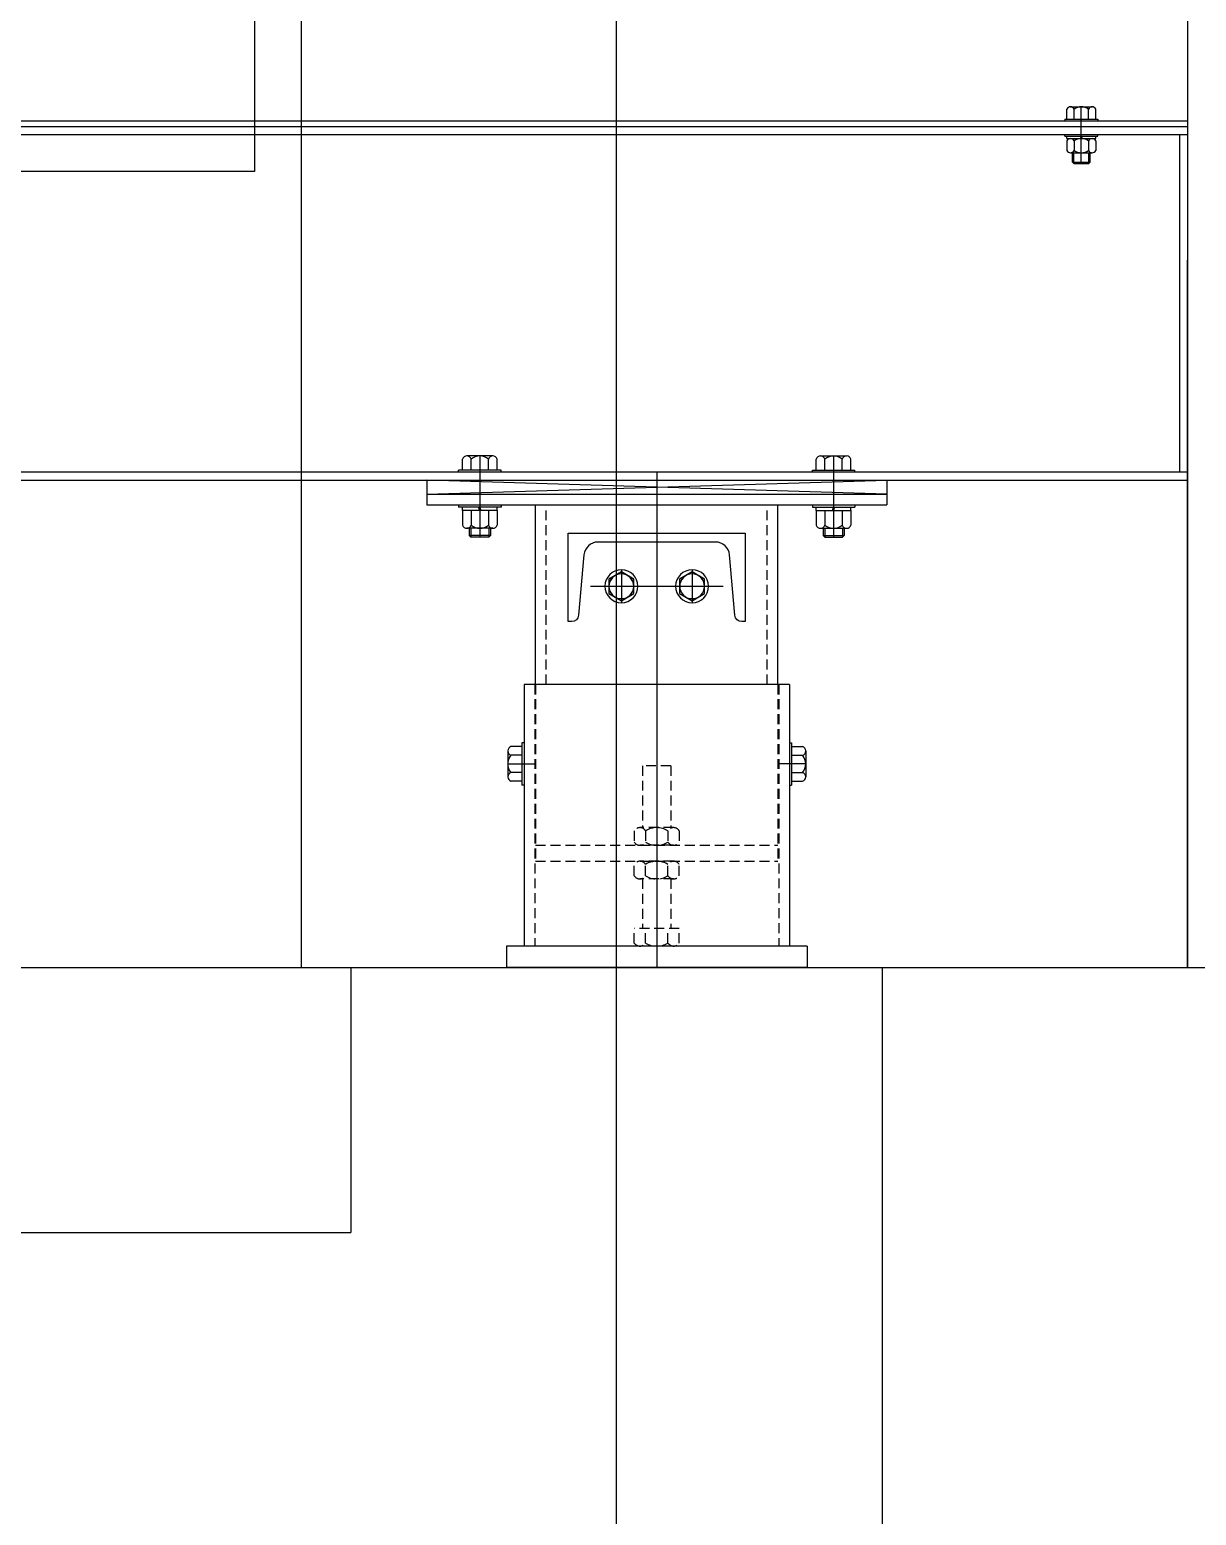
# Model space of a CAD drawing. Header units: millimetres. Extents: x 0 to 356400, y 0 to 68257.
# Drawn here: x 333857 to 334516, y 30229 to 31069 of the extents above; entities that cross this region are included whole.
import ezdxf
from ezdxf.lldxf.tags import DXFTag

# ---------------------------------------------------------------- set-up
doc = ezdxf.new("R2010")
doc.units = ezdxf.units.MM
doc.header["$LTSCALE"] = 75
doc.linetypes.add('CEN', pattern=[62, 60, -1, 0, -1])
doc.linetypes.add('HIDDEN', pattern=[0.375, 0.25, -0.125])
for name, color, linetype in [('1하지1', 3, 'Continuous'), ('3', 3, 'Continuous'), ('4', 4, 'Continuous'), ('A-CEN', 1, 'CEN'), ('CL', 1, 'CENTER'), ('외형선', 7, 'Continuous'), ('은선', 2, 'HIDDEN'), ('주단면도-1$0$A-FIN-TYP1', 6, 'Continuous'), ('주단면도-1$0$A-ST-CONC', 2, 'Continuous'), ('중심선', 1, 'CENTER')]:
    doc.layers.add(name, color=color, linetype=linetype)
tags = doc.linetypes.add('CENTER', pattern=[2, 1.25, -0.25, 0.25, -0.25]).pattern_tags.tags
tags[10:11] = [DXFTag(74, 4), DXFTag(75, 0), DXFTag(340, '0'), DXFTag(46, 1.0), DXFTag(50, 0.0), DXFTag(44, 0.0), DXFTag(45, 0.0)]
tags[8:9] = [DXFTag(74, 4), DXFTag(75, 0), DXFTag(340, '0'), DXFTag(46, 1.0), DXFTag(50, 0.0), DXFTag(44, 0.0), DXFTag(45, 0.0)]
tags[6:7] = [DXFTag(74, 4), DXFTag(75, 0), DXFTag(340, '0'), DXFTag(46, 1.0), DXFTag(50, 0.0), DXFTag(44, 0.0), DXFTag(45, 0.0)]
tags[4:5] = [DXFTag(74, 4), DXFTag(75, 0), DXFTag(340, '0'), DXFTag(46, 1.0), DXFTag(50, 0.0), DXFTag(44, 0.0), DXFTag(45, 0.0)]
tags = doc.linetypes.add('PHANTOM2', pattern=[1.25, 0.625, -0.125, 0.125, -0.125, 0.125, -0.125]).pattern_tags.tags
tags[14:15] = [DXFTag(74, 4), DXFTag(75, 0), DXFTag(340, '0'), DXFTag(46, 1.0), DXFTag(50, 0.0), DXFTag(44, 0.0), DXFTag(45, 0.0)]
tags[12:13] = [DXFTag(74, 4), DXFTag(75, 0), DXFTag(340, '0'), DXFTag(46, 1.0), DXFTag(50, 0.0), DXFTag(44, 0.0), DXFTag(45, 0.0)]
tags[10:11] = [DXFTag(74, 4), DXFTag(75, 0), DXFTag(340, '0'), DXFTag(46, 1.0), DXFTag(50, 0.0), DXFTag(44, 0.0), DXFTag(45, 0.0)]
tags[8:9] = [DXFTag(74, 4), DXFTag(75, 0), DXFTag(340, '0'), DXFTag(46, 1.0), DXFTag(50, 0.0), DXFTag(44, 0.0), DXFTag(45, 0.0)]
tags[6:7] = [DXFTag(74, 4), DXFTag(75, 0), DXFTag(340, '0'), DXFTag(46, 1.0), DXFTag(50, 0.0), DXFTag(44, 0.0), DXFTag(45, 0.0)]
tags[4:5] = [DXFTag(74, 4), DXFTag(75, 0), DXFTag(340, '0'), DXFTag(46, 1.0), DXFTag(50, 0.0), DXFTag(44, 0.0), DXFTag(45, 0.0)]

# ---------------------------------------------------------------- blocks, each defined once
blk = doc.blocks.new('DOOR-1')
at = {"color": 7}
blk.add_line((2909.2, 790.06), (2909.2, -734.94), dxfattribs=at)
blk.add_lwpolyline([(2964.2, 790.06), (2964.2, 1875.06), (2964.2, 1875.06), (2964.2, 1880.06), (2964.2, 1880.06), (2964.2, 1945.06), (3410.23, 1945.06), (3410.23, -734.94), (2789.2, -734.94), (2789.2, 3278.56)], dxfattribs=at)
at = {"lineweight": 25}
blk.add_lwpolyline([(2909.2, -734.94), (2909.2, -334.94)], dxfattribs=at)
blk = doc.blocks.new('화물 뉴트리원')
at = {"layer": '3', "color": 6, "linetype": 'PHANTOM2', "ltscale": 10}
for p, q in [((600.06, 167.15), (600.06, 0.5)), ((600.06, 0.5), (-600.06, 0.5))]:
    blk.add_line(p, q, dxfattribs=at)
blk = doc.blocks.new('CC')
at = {"linetype": 'Continuous'}
blk.add_lwpolyline([(-50, 0), (-50, -50), (-48.13, -50, 0.388879), (-44.15, -46.35), (-41.17, -12.3, -0.388879), (-33.2, -5), (33.2, -5, -0.388879), (41.17, -12.3), (44.15, -46.35, 0.388879), (48.13, -50), (50, -50), (50, 0), (-50, 0)], format="xyb", dxfattribs=at)
at = {"layer": '4', "linetype": 'CENTER'}
for centre in [(-20, -30), (20, -30)]:
    blk.add_circle(centre, 7, dxfattribs=at)
at = {"layer": 'CL', "linetype": 'CENTER'}
for p, q in [((0, 0), (0, -40)), ((37.5, -30), (-37.5, -30))]:
    blk.add_line(p, q, dxfattribs=at)
at = {"layer": '외형선'}
for points in [[(-20, -38.16), (-27.07, -34.08), (-27.07, -25.92), (-20, -21.84), (-12.93, -25.92), (-12.93, -34.08)], [(20, -38.16), (12.93, -34.08), (12.93, -25.92), (20, -21.84), (27.07, -25.92), (27.07, -34.08)]]:
    blk.add_lwpolyline(points, close=True, dxfattribs=at)
for centre, radius in [((-20, -30), 9.32), ((-20, -30), 7.07), ((20, -30), 9.32), ((20, -30), 7.07)]:
    blk.add_circle(centre, radius, dxfattribs=at)
at = {"layer": '중심선', "ltscale": 5}
for p, q in [((-20, -20.68), (-20, -39.32)), ((20, -20.68), (20, -39.32))]:
    blk.add_line(p, q, dxfattribs=at)
blk = doc.blocks.new('2120-측면도')
at = {"layer": '외형선'}
for p, q in [((230.68, 479.63), (230.68, 478.7)), ((230.68, 479.63), (249.32, 479.63)), ((231.84, 479.63), (231.84, 485.36)), ((233.88, 486.63), (246.12, 486.63)), ((235.92, 479.63), (235.92, 485.36)), ((244.08, 479.63), (244.08, 485.36)), ((248.16, 479.63), (248.16, 485.36)), ((249.32, 479.63), (249.32, 478.7)), ((-1820, 478.7), (300, 478.7)), ((-1820, 475.5), (300, 475.5)), ((-1820, 471), (300, 471)), ((230.68, 470.07), (230.68, 471)), ((249.32, 470.07), (249.32, 471)), ((295.5, 471), (295.5, 280)), ((300, 478.7), (300, 275.5)), ((230.68, 470.07), (249.32, 470.07)), ((231.84, 468.67), (231.84, 470.07)), ((231.84, 468.67), (248.16, 468.67)), ((231.84, 468.67), (248.16, 468.67)), ((231.84, 467.4), (231.84, 461.94)), ((233.88, 468.67), (246.12, 468.67)), ((235.92, 467.4), (235.92, 461.94)), ((239.41, 470.07), (240, 468.67)), ((240, 470.07), (240.59, 468.67)), ((244.08, 467.4), (244.08, 461.94)), ((248.16, 468.67), (248.16, 470.07)), ((248.16, 467.4), (248.16, 461.94)), ((233.88, 460.67), (246.12, 460.67)), ((235, 455.43), (235, 460.67)), ((235.8, 454.63), (235, 455.43)), ((235, 455.43), (245, 455.43)), ((235.8, 454.63), (244.2, 454.63)), ((244.2, 454.63), (245, 455.43)), ((245, 455.43), (245, 460.67)), ((-109.8, 281.2), (-109.8, 287.4)), ((-92.65, 289.2), (-107.35, 289.2)), ((-104.9, 281.2), (-104.9, 287.4)), ((-95.1, 281.2), (-95.1, 287.4)), ((-90.2, 281.2), (-90.2, 287.4)), ((90.2, 281.2), (90.2, 287.4)), ((92.65, 289.2), (107.35, 289.2)), ((95.1, 281.2), (95.1, 287.4)), ((104.9, 281.2), (104.9, 287.4)), ((109.8, 281.2), (109.8, 287.4)), ((300, 280), (-1820, 280)), ((-112, 280), (-112, 281.2)), ((-88, 281.2), (-112, 281.2)), ((-88, 280), (-88, 281.2)), ((88, 281.2), (112, 281.2)), ((88, 280), (88, 281.2)), ((112, 280), (112, 281.2)), ((-1820, 275.5), (300, 275.5)), ((-130, 267.5), (-130, 261.5)), ((-130, 267.5), (130, 267.5)), ((-130, 261.5), (130, 261.5)), ((-112, 261.5), (-112, 260.3)), ((-88, 261.5), (-88, 260.3)), ((-68.5, 160), (-68.5, 261.5)), ((68.5, 160), (68.5, 261.5)), ((88, 261.5), (88, 260.3)), ((112, 261.5), (112, 260.3)), ((130, 267.5), (130, 261.5)), ((-88, 260.3), (-112, 260.3)), ((-109.8, 258.3), (-109.8, 260.3)), ((-109.8, 258.3), (-109.8, 250.1)), ((-90.2, 258.3), (-109.8, 258.3)), ((-104.9, 258.3), (-104.9, 250.1)), ((-100, 258.3), (-100.68, 260.3)), ((-99.32, 258.3), (-100, 260.3)), ((-95.1, 258.3), (-95.1, 250.1)), ((-90.2, 258.3), (-90.2, 260.3)), ((-90.2, 258.3), (-90.2, 250.1)), ((88, 260.3), (112, 260.3)), ((90.2, 258.3), (90.2, 260.3)), ((90.2, 258.3), (90.2, 250.1)), ((90.2, 258.3), (109.8, 258.3)), ((95.1, 258.3), (95.1, 250.1)), ((99.32, 258.3), (100, 260.3)), ((100, 258.3), (100.68, 260.3)), ((104.9, 258.3), (104.9, 250.1)), ((109.8, 258.3), (109.8, 260.3)), ((109.8, 258.3), (109.8, 250.1)), ((-92.65, 248.3), (-107.35, 248.3)), ((-106, 248.3), (-106, 244.2)), ((-105, 243.2), (-106, 244.2)), ((-94, 244.2), (-106, 244.2)), ((-95, 243.2), (-94, 244.2)), ((-94, 248.3), (-94, 244.2)), ((92.65, 248.3), (107.35, 248.3)), ((94, 248.3), (94, 244.2)), ((95, 243.2), (94, 244.2)), ((94, 244.2), (106, 244.2)), ((105, 243.2), (106, 244.2)), ((106, 248.3), (106, 244.2)), ((-95, 243.2), (-105, 243.2)), ((95, 243.2), (105, 243.2)), ((75, 160), (-75, 160)), ((-75, 160), (-75, 12)), ((75, 160), (75, 12)), ((-75, 127), (-76.2, 127)), ((-76.2, 127), (-76.2, 103)), ((75, 127), (76.2, 127)), ((76.2, 127), (76.2, 103)), ((-84.2, 122.35), (-84.2, 107.65)), ((-76.2, 124.8), (-82.4, 124.8)), ((-76.2, 119.9), (-82.4, 119.9)), ((76.2, 124.8), (82.4, 124.8)), ((76.2, 119.9), (82.4, 119.9)), ((84.2, 122.35), (84.2, 107.65)), ((-76.2, 110.1), (-82.4, 110.1)), ((76.2, 110.1), (82.4, 110.1)), ((-76.2, 105.2), (-82.4, 105.2)), ((-75, 103), (-76.2, 103)), ((75, 103), (76.2, 103)), ((76.2, 105.2), (82.4, 105.2)), ((-85, 12), (-85, 0)), ((85, 12), (-85, 12)), ((85, 12), (85, 0)), ((85, 0), (-85, 0))]:
    blk.add_line(p, q, dxfattribs=at)
at = {"layer": '외형선', "color": 1}
for p, q in [((235.8, 454.63), (235.8, 460.67)), ((244.2, 454.63), (244.2, 460.67)), ((-105, 248.3), (-105, 243.2)), ((-95, 248.3), (-95, 243.2)), ((95, 248.3), (95, 243.2)), ((105, 248.3), (105, 243.2))]:
    blk.add_line(p, q, dxfattribs=at)
at = {"layer": '외형선', "color": 3}
for p, q in [((-130, 275.5), (-130, 267.5)), ((130, 267.5), (-130, 275.5)), ((-130, 267.5), (130, 275.5)), ((130, 275.5), (130, 267.5))]:
    blk.add_line(p, q, dxfattribs=at)
at = {"layer": '외형선'}
for centre, radius, start, end in [((233.88, 484.36), 2.27, 26.17041, 153.82959), ((240, 479.45), 7.18, 55.40664, 124.59336), ((246.12, 484.36), 2.27, 26.17041, 153.82959), ((233.88, 466.4), 2.27, 26.17041, 153.82959), ((240, 461.48), 7.18, 55.40664, 124.59336), ((246.12, 466.4), 2.27, 26.17041, 153.82959), ((233.88, 462.94), 2.27, 206.17041, 333.82959), ((240, 467.85), 7.18, 235.40664, 304.59336), ((246.12, 462.94), 2.27, 206.17041, 333.82959), ((-107.35, 286.63), 2.57, 17.53725, 162.46275), ((-100, 281.62), 7.58, 49.75783, 130.24217), ((-92.65, 286.63), 2.57, 17.53725, 162.46275), ((92.65, 286.63), 2.57, 17.53725, 162.46275), ((100, 281.62), 7.58, 49.75783, 130.24217), ((107.35, 286.63), 2.57, 17.53725, 162.46275), ((-107.35, 250.87), 2.57, 197.53725, 342.46275), ((-100, 255.88), 7.58, 229.75783, 310.24217), ((-92.65, 250.87), 2.57, 197.53725, 342.46275), ((92.65, 250.87), 2.57, 197.53725, 342.46275), ((100, 255.88), 7.58, 229.75783, 310.24217), ((107.35, 250.87), 2.57, 197.53725, 342.46275), ((-81.63, 122.35), 2.57, 107.53725, 252.46275), ((-76.62, 115), 7.58, 139.75783, 220.24217), ((81.63, 122.35), 2.57, 287.53725, 72.46275), ((76.62, 115), 7.58, 319.75783, 40.24217), ((-81.63, 107.65), 2.57, 107.53725, 252.46275), ((81.63, 107.65), 2.57, 287.53725, 72.46275)]:
    blk.add_arc(centre, radius, start, end, dxfattribs=at)
at = {"layer": '은선', "ltscale": 0.3}
for p, q in [((-62.5, 160), (-62.5, 261.5)), ((62.5, 160), (62.5, 261.5)), ((-69, 160), (-69, 12)), ((-68.5, 160), (-68.5, 60)), ((68.5, 160), (68.5, 60)), ((69, 160), (69, 12)), ((8, 114), (-8, 114)), ((-8, 114), (-8, 78.68)), ((8, 114), (8, 79)), ((-12.7, 77.25), (-12.7, 70.75)), ((9.53, 79), (-9.52, 79)), ((-6.35, 77.25), (-6.35, 70.75)), ((6.35, 77.25), (6.35, 70.75)), ((12.7, 77.25), (12.7, 70.75)), ((-68.5, 69), (68.5, 69)), ((9.53, 69), (-9.52, 69)), ((-68.5, 60), (68.5, 60)), ((9.53, 60), (-9.52, 60)), ((-12.7, 51.75), (-12.7, 58.25)), ((-6.35, 51.75), (-6.35, 58.25)), ((6.35, 51.75), (6.35, 58.25)), ((12.7, 51.75), (12.7, 58.25)), ((9.53, 50), (-9.52, 50)), ((-8, 50), (-8, 22)), ((8, 50), (8, 22)), ((12.7, 22), (-12.7, 22)), ((-12.7, 13.75), (-12.7, 22)), ((-6.35, 13.75), (-6.35, 22)), ((6.35, 13.75), (6.35, 22)), ((12.7, 13.75), (12.7, 22)), ((9.53, 12), (-9.52, 12))]:
    blk.add_line(p, q, dxfattribs=at)
for centre, radius, start, end in [((-9.52, 75.25), 3.75, 32.18325, 147.81675), ((0, 66.62), 12.38, 59.12925, 120.87075), ((9.53, 75.25), 3.75, 32.18325, 147.81675), ((-9.52, 72.75), 3.75, 212.18325, 327.81675), ((0, 81.38), 12.38, 239.12925, 300.87075), ((9.53, 72.75), 3.75, 212.18325, 327.81675), ((-9.52, 56.25), 3.75, 32.18325, 147.81675), ((0, 47.62), 12.38, 59.12925, 120.87075), ((9.53, 56.25), 3.75, 32.18325, 147.81675), ((-9.52, 53.75), 3.75, 212.18325, 327.81675), ((0, 62.38), 12.38, 239.12925, 300.87075), ((9.53, 53.75), 3.75, 212.18325, 327.81675), ((-9.52, 15.75), 3.75, 212.18325, 327.81675), ((0, 24.38), 12.38, 239.12925, 300.87075), ((9.53, 15.75), 3.75, 212.18325, 327.81675)]:
    blk.add_arc(centre, radius, start, end, dxfattribs=at)
at = {"layer": '중심선', "ltscale": 5}
for p, q in [((240, 454.63), (240, 486.63)), ((-100, 289.2), (-100, 243.2)), ((100, 289.2), (100, 243.2)), ((0, 280), (0, 0)), ((-84.2, 115), (-68.5, 115)), ((84.2, 115), (68.5, 115))]:
    blk.add_line(p, q, dxfattribs=at)
at = {"linetype": 'Continuous', "xscale": -1}
blk.add_blockref('CC', (0, 245.5), dxfattribs=at)
blk = doc.blocks.new('2120-측면도-레이아웃용')
blk.add_blockref('화물 뉴트리원', (-827.37, 449.5))
at = {"layer": '1하지1'}
blk.add_blockref('2120-측면도', (0, 0), dxfattribs=at)

msp = doc.modelspace()

# ---------------------------------------------------------------- linework, layer by layer
at = {"layer": 'A-CEN'}
for p, q in [((334188.31, 50538.64), (334188.31, 29388.64)), ((325175, 30538.64), (343075, 30538.64))]:
    msp.add_line(p, q, dxfattribs=at)
at = {"layer": '주단면도-1$0$A-FIN-TYP1'}
msp.add_lwpolyline([(325775, 30538.64), (334038.31, 30538.64)], dxfattribs=at)
at = {"layer": '주단면도-1$0$A-ST-CONC'}
for p, q in [((334038.31, 30538.64), (334338.76, 30538.64, 0)), ((334038.31, 30538.64, 0), (334038.31, 30388.64, 0)), ((334338.76, 30538.64, 0), (334338.76, 29588.64, 0)), ((331738.31, 30388.64), (334038.31, 30388.64))]:
    msp.add_line(p, q, dxfattribs=at)

# ---------------------------------------------------------------- block references
at = {"lineweight": 25, "xscale": -1}
msp.add_blockref('DOOR-1', (337420.47, 31273.58, 0), dxfattribs=at)
msp.add_blockref('2120-측면도-레이아웃용', (334211.26, 30538.64, 0))

doc.saveas('drawing.dxf')
